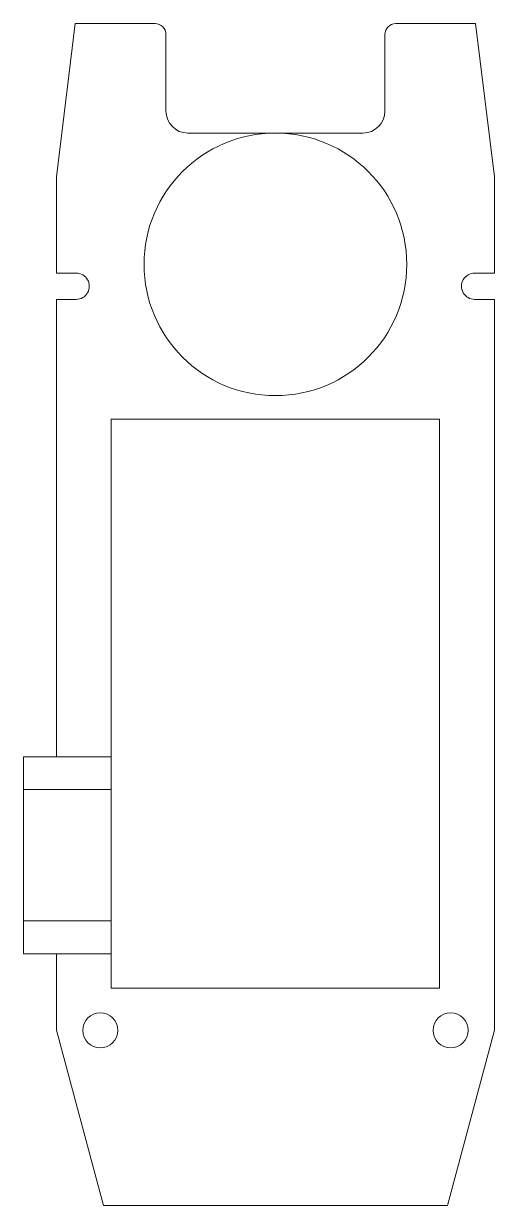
# Model space of a CAD drawing. Header units: millimetres. Extents: x -13 to 383, y -156 to 81.
# Drawn here: x -11.5 to 10, y -143 to -89 of the extents above; entities that cross this region are included whole.
import ezdxf

# ---------------------------------------------------------------- set-up
doc = ezdxf.new("R2010")
doc.units = ezdxf.units.MM
doc.header["$LTSCALE"] = 0.5
doc.layers.get('0').update_dxf_attribs({"lineweight": 18})

# ---------------------------------------------------------------- blocks, each defined once
blk = doc.blocks.new('*X30')
at = {"color": 8, "linetype": 'Continuous', "ltscale": 0.5}
for p, q in [((-8.361, -22.691), (-8.361, 3.309)), ((-8.361, 3.309), (6.639, 3.309)), ((6.639, -22.691), (6.639, 3.309)), ((-8.361, -22.691), (6.639, -22.691))]:
    blk.add_line(p, q, dxfattribs=at)

msp = doc.modelspace()

# ---------------------------------------------------------------- linework, layer by layer
at = {"color": 3, "linetype": 'Continuous', "ltscale": 0.5}
for p, q in [((-10, -96), (-9.141, -89)), ((10, -96), (9.141, -89)), ((-9.1, -100.4), (-10, -100.4)), ((9.1, -100.4), (10, -100.4)), ((-9.1, -101.6), (-10, -101.6)), ((9.1, -101.6), (10, -101.6)), ((-10, -135), (-7.856, -143)), ((10, -135), (7.856, -143)), ((7.856, -143), (-7.856, -143))]:
    msp.add_line(p, q, dxfattribs=at)
at = {"color": 3, "linetype": 'Continuous'}
for p, q in [((-5.5, -89), (-9.141, -89)), ((9.141, -89), (5.5, -89)), ((-5, -93), (-5, -89.5)), ((5, -93), (5, -89.5)), ((4, -94), (-4, -94)), ((-10, -100.4), (-10, -96)), ((10, -100.4), (10, -96)), ((-10, -122.5), (-10, -101.6)), ((10, -135), (10, -101.6)), ((-10, -135), (-10, -131.5))]:
    msp.add_line(p, q, dxfattribs=at)
at = {"color": 8, "linetype": 'Continuous', "ltscale": 0.5}
for p, q in [((-11.5, -122.5), (-11.5, -131.5)), ((-11.5, -122.5), (-7.5, -122.5)), ((-11.5, -124), (-7.5, -124)), ((-11.5, -130), (-7.5, -130)), ((-11.5, -131.5), (-7.5, -131.5))]:
    msp.add_line(p, q, dxfattribs=at)
at = {"color": 8, "linetype": 'Continuous'}
msp.add_circle((0, -100), 6, dxfattribs=at)
at = {"color": 3, "linetype": 'Continuous', "ltscale": 0.5}
for centre in [(-8, -135), (8, -135)]:
    msp.add_circle(centre, 0.8, dxfattribs=at)
at = {"color": 3, "linetype": 'Continuous'}
for centre, radius, start, end in [((-5.5, -89.5), 0.5, 0, 90), ((5.5, -89.5), 0.5, 90, 180), ((-4, -93), 1, 180, 270), ((4, -93), 1, 270, 360)]:
    msp.add_arc(centre, radius, start, end, dxfattribs=at)
at = {"color": 3, "linetype": 'Continuous', "ltscale": 0.5}
for centre, start, end in [((-9.1, -101), 269.999, 90), ((9.1, -101), 90, 270.001)]:
    msp.add_arc(centre, 0.6, start, end, dxfattribs=at)

# ---------------------------------------------------------------- block references
at = {"color": 8, "linetype": 'Continuous', "ltscale": 0.5}
msp.add_blockref('*X30', (0.861, -110.381), dxfattribs=at)

doc.saveas('drawing.dxf')
